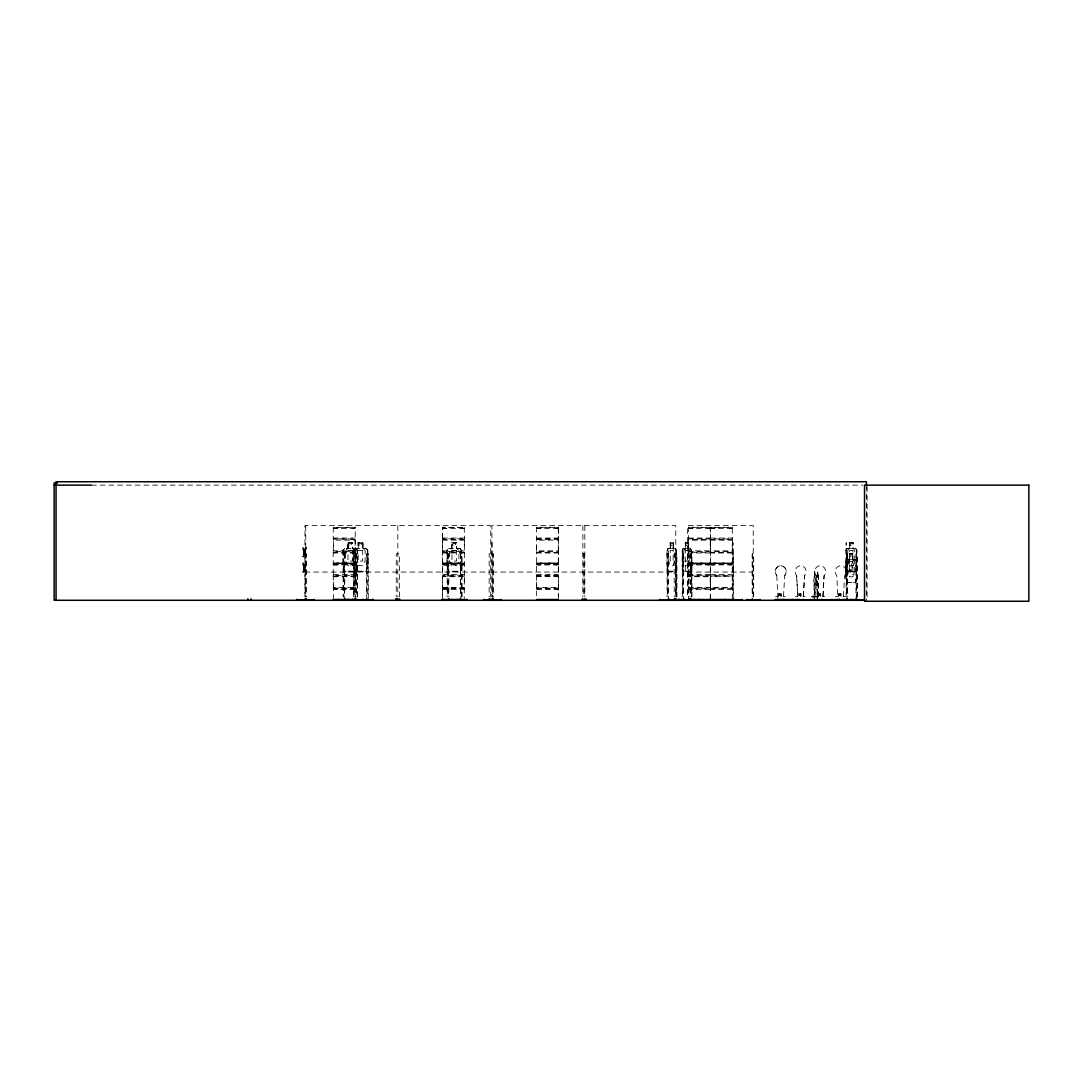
<?xml version="1.0" encoding="UTF-8"?>
<svg xmlns="http://www.w3.org/2000/svg" width="1083" height="1083" viewBox="0 0 1083 1083"><rect width="100%" height="100%" fill="white"/><g stroke="black" fill="none" stroke-linecap="round" stroke-linejoin="round"><path stroke-width="0.75" stroke-dasharray="5 3.75" d="M333.442 582.045L333.429 587.5M333.442 545.507L333.226 551.64L355.346 551.64L355.129 582.045M355.129 545.507L355.319 527.34L333.185 527.502L355.197 527.326M442.595 599.522L442.622 527.299M442.595 550.841L442.595 540.173M464.282 582.045L464.499 575.344L442.433 575.303M464.282 545.507L464.499 538.82L442.433 538.779M536.64 582.045L536.64 599.522M536.64 545.507L536.423 551.64L558.571 551.748L558.314 599.522M732.257 599.522L732.406 588.055L688.382 588.11L688.558 582.045M688.558 545.507L688.463 551.342M710.245 582.045L710.421 552.303L710.421 588.055L710.258 576.711L688.531 576.711L688.409 576.021L732.446 575.966L732.298 574.802M710.245 545.507L710.502 538.982L710.353 551.64L710.272 540.119L688.531 540.173L688.531 550.841L710.258 550.841M710.57 582.045L710.57 587.379L732.284 587.365L732.406 576.021M710.57 545.507L710.57 550.841L732.284 550.841L732.257 574.626M732.257 582.045L732.257 576.643L710.543 576.711M732.257 545.507L732.501 539.05M813.969 596.422L812.873 596.246L813.198 596.855M813.455 596.408L813.062 596.232M813.441 596.855L812.927 596.178L813.049 596.963M813.793 596.855L814.118 596.327M823.026 596.449L824.082 575.669A5.808 5.483 -90 0 0 824.082 567.451A5.808 5.483 -90 0 0 816.325 567.451A5.808 5.483 -90 0 0 816.325 575.669L817.381 596.449C816.149 597.288 816.081 596.043 816.785 596.638M814.172 598.52L814.01 583.602A3.872 0.758 -90 0 1 814.172 577.51L814.551 571.391L814.93 577.51A3.872 0.758 -90 0 1 815.079 583.602L814.944 596.868L817.665 596.638L814.93 596.584M815.188 596.868L815.323 583.602A3.872 0.758 -90 0 0 815.161 577.51L814.551 571.391L814.402 577.51A3.872 0.758 -90 0 0 814.254 583.602L814.402 598.52M818.166 596.868L818.301 583.602A3.872 0.758 -90 0 0 818.152 577.51L817.679 571.458L817.394 577.51A3.872 0.758 -90 0 0 817.232 583.602L817.394 598.52M818.41 596.868L818.545 583.602A3.872 0.758 -90 0 0 818.382 577.51L817.773 571.391L817.624 577.51A3.872 0.758 -90 0 0 817.475 583.602L817.624 598.52M812.521 596.787L812.873 596.178L812.561 596.977M812.805 596.516L812.954 596.95M816.122 596.232L816.271 596.963M816.162 596.408L816.176 596.95M817.611 596.462L817.435 597.031M814.226 596.395L814.213 597.031M817.218 596.923L817.448 596.395M333.28 527.367L333.226 538.82L355.373 538.928M333.198 551.694L333.226 575.344L355.292 575.303M355.129 552.993L333.442 552.993M355.129 599.522L355.373 588.502M442.581 538.089L442.554 527.272L464.539 527.502L442.527 527.692M442.595 587.433L442.581 576.711L464.309 576.711L464.282 599.522M464.472 575.29L464.499 551.64L442.433 551.585M536.559 527.326L558.503 527.34L536.545 527.272L536.369 539.104L536.613 550.841L558.341 550.841L558.341 540.119L536.613 540.173M558.49 575.303L536.396 575.398L536.437 551.64M536.626 574.626L558.341 574.626M688.585 527.299L732.514 527.502L688.477 527.272L688.558 540.119M688.558 587.433L710.245 587.433M710.489 538.928L710.529 527.313M710.245 552.993L688.531 552.993L688.409 552.303L732.406 552.303M710.57 538.089L732.284 538.034L732.257 527.272M710.245 599.522L710.394 588.055L710.57 599.522M732.257 552.993L710.57 552.993M333.212 538.941L355.292 539.429M710.38 551.585L710.489 551.748M783.51 596.449L784.674 575.669A5.808 5.483 -90 0 0 784.674 567.451A5.808 5.483 -90 0 0 776.917 567.451A5.808 5.483 -90 0 0 776.917 575.669L776.795 575.669A5.808 5.483 -90 0 1 776.795 567.451A5.808 5.483 -90 0 1 784.552 567.451A5.808 5.483 -90 0 1 784.552 575.669L784.674 575.669M803.329 596.449L804.493 575.669A5.808 5.483 -90 0 0 804.493 567.451A5.808 5.483 -90 0 0 796.736 567.451A5.808 5.483 -90 0 0 796.736 575.669L797.751 598.046M803.437 596.449L804.493 575.669M822.918 596.449L824.082 575.669M843.413 596.449L844.591 575.669A5.808 5.483 -90 0 0 844.591 567.451A5.808 5.483 -90 0 0 836.821 567.451A5.808 5.483 -90 0 0 836.821 575.669L837.849 598.046M811.709 596.584L814.078 596.625M815.702 596.977L815.743 596.584M814.213 596.665L811.722 596.76M781.141 595.014C776.646 594.269 782.765 594.689 779.313 595.433M780.044 595.325C779.801 594.838 781.181 594.337 780.694 595.515M779.07 595.176L780.031 595.515L780.64 594.689L779.828 595.515L779.273 594.824L780.437 594.472M818.721 595.433C819.831 594.174 819.046 595.745 820.021 594.229M818.586 595.325C822.945 595.46 817.638 594.784 820.169 594.553L818.883 595.217L820.197 594.445M840.3 594.215C841.518 595.609 837.47 594.486 840.76 595.433M840.584 594.459C838.174 595.42 842.114 595.23 840.07 594.229L839.176 595.176M839.921 594.919L839 595.176L841.098 594.824L839.095 594.662M839.23 595.433C842.263 594.987 838.188 593.877 840.11 595.433M813.414 596.232L813.049 596.855M779.273 595.176L780.139 594.54M780.559 594.648L779.408 595.176L779.936 594.472M799.092 595.176L800.716 594.824L799.132 595.433M800.675 594.201L799.2 594.865L800.675 595.433M800.405 595.433L800.08 594.215L798.997 594.96L800.459 594.946L799.295 594.134L798.916 595.176M798.997 595.325L801.014 594.824L799.132 594.201M818.613 595.325L818.68 594.472M819.56 594.553L818.789 595.325M820.021 595.271C816.365 595.217 822.214 593.024 819.872 595.433M818.586 594.987L819.831 594.459M839.88 594.824L840.246 595.339M839.853 595.176L840.435 594.824M333.469 563.729L355.102 563.729M333.402 564.27L355.102 563.823M442.338 563.512L464.539 563.512L442.406 563.688M558.571 563.58L536.383 563.58L558.544 563.404M710.475 563.566L732.298 564.216L732.514 563.512L710.529 563.282L710.529 564.27M558.314 527.272L558.314 550.841M690.277 571.188L691.306 565.664M690.345 571.377L691.468 565.664M675.305 571.377L676.266 565.664L676.266 550.421L675.223 548.512M855.326 582.505L856.463 576.792L855.475 582.505L846.879 582.505L845.647 576.819L845.647 561.468L846.92 559.451L849.383 559.451M855.597 571.377L856.599 565.664M856.937 596.963L856.87 550.367L855.746 571.377L847.041 571.377L846.189 565.692M333.198 575.398L333.415 587.365L355.143 587.365L355.386 588.326M464.539 588.624L442.433 588.773M536.396 575.398L536.613 587.365L558.341 587.433L558.341 576.711L536.599 576.576M688.409 551.464L688.395 552.316M710.258 574.559L688.531 574.559L688.368 575.966M366.23 571.377L367.679 565.664L367.841 550.367L366.189 548.323M461.724 596.963L461.642 550.367L461.534 565.692L459.909 571.188L448.7 571.188L447.171 565.664M779.625 594.459L780.315 595.406L781.019 594.824L779.57 594.513L780.329 595.339L779.746 594.459M799.714 594.229L799.836 594.919M800.432 595.271L799.389 594.513L799.2 595.325M800.716 595.203L799.281 594.824L800.648 595.149M839.569 594.878L840.178 594.229L839.23 594.201M355.576 571.188L357.16 565.664M355.684 571.377L357.417 565.692L357.322 550.34L355.644 548.323M305.947 547.592L304.864 551.206L304.025 551.206L305.108 547.592L306.638 547.592L305.244 552.181L306.692 556.784L305.189 556.784L304.066 553.102L304.905 553.102L306.029 556.784M302.956 556.784L304.066 553.102M304.905 553.102L303.795 556.784L302.265 556.784L303.687 552.127L302.265 547.592L303.768 547.592L304.864 551.206M305.947 562.862L304.864 566.477L304.025 566.477L305.108 562.862L306.638 562.862L305.244 567.451L306.692 572.054M302.956 572.054L304.066 568.372L304.905 568.372L306.029 572.054M304.905 568.372L303.795 572.054L302.265 572.054L303.687 567.397L302.265 562.862L303.768 562.862L304.864 566.477M305.799 547.592L304.404 552.181L305.839 556.784M304.404 567.451L305.799 562.862M303.105 556.784L304.526 552.127L303.105 547.592M303.105 572.054L304.526 567.397M799.349 594.54L800.093 594.229L800.188 595.271M839.163 594.743L840.53 594.229M799.917 595.42L800.892 594.851M819.885 594.797L819.56 594.54M840.178 595.095L840.76 594.201M536.396 538.874L558.435 538.657M688.328 538.874L732.501 538.928M732.487 588.678L688.368 588.786L688.558 589.518L710.258 589.518M779.476 595.515L779.719 594.824M818.978 594.513L819.736 595.406M839.948 594.31L840.598 594.865M798.97 594.946L800.012 594.201L799.85 595.19M442.46 588.055L464.472 588.11M558.435 552.371L536.423 552.208M558.435 576.075L536.491 576.021M710.475 564.148L688.301 563.458L732.257 563.796M355.346 552.208L333.266 552.249M464.472 539.442L442.473 539.551M464.431 552.303L442.378 552.208M464.431 576.021L442.473 576.075M536.437 588.11L558.49 588.11M732.406 539.496L688.409 539.496M352.368 528.382L354.276 528.382M352.368 564.906L354.276 564.906M461.534 528.382L463.429 528.382M461.534 564.906L463.429 564.906M555.565 528.382L557.474 528.382M555.565 564.906L557.474 564.906M707.483 528.382L709.392 528.382M707.483 564.906L709.392 564.906M729.495 528.382L731.404 528.382M729.495 564.906L731.404 564.906M682.249 550.448L683.292 548.323M682.398 550.448L683.332 548.512M667.114 550.448L668.157 548.323M667.277 550.448L668.211 548.512M354.791 561.089L352.422 565.664L347.995 565.664L345.612 561.089L345.612 550.421L347.995 548.512L347.941 542.61L352.679 542.61L352.571 548.323L358.08 548.323M334.457 528.382L337.828 528.382M334.457 564.906L337.828 564.906M443.61 528.382L446.981 528.382M443.61 564.906L446.981 564.906M537.655 528.382L541.026 528.382M537.655 564.906L541.026 564.906M689.573 528.382L692.944 528.382M711.585 528.382L714.956 528.382M689.573 564.906L692.944 564.906M711.585 564.906L714.956 564.906M847.068 559.451L845.647 561.468M845.918 550.421L847.231 548.323M846.067 550.421L847.272 548.512M839.393 594.729L840.665 594.553M799.944 595.325L800.215 594.946M819.046 594.662L819.344 594.648M819.845 594.662L818.667 594.743M344.665 571.377L343.094 565.692L343.094 550.367L344.597 548.323L347.941 548.323L347.833 542.61M343.243 550.448L344.705 548.323M710.258 563.688L688.301 564.026L710.245 563.796M685.336 548.512L683.793 550.421L683.793 561.089L685.336 565.664L688.219 565.664L689.763 561.089L689.763 550.421L688.219 548.512M354.926 548.323L353.112 550.34L353.207 565.692L354.886 571.377M354.994 548.512L353.369 550.421L353.369 596.963M461.534 565.692L460.031 571.377L448.579 571.377L447.062 565.664L446.9 550.34L448.728 548.323M464.255 527.299L464.472 538.765M442.622 563.823L464.404 564.202M710.218 527.299L710.38 538.644M849.505 559.64L847.718 561.549L847.718 572.217L849.505 576.792L852.862 576.792L854.663 572.217L854.663 561.549L852.862 559.64M442.595 563.702L464.309 563.729M536.64 563.702L558.408 564.257M355.102 528.396L333.469 528.396M355.102 564.879L333.483 564.906M558.3 528.396L536.654 528.396M536.64 562.998L558.314 562.998L536.681 562.998M558.3 564.92L536.681 564.906M710.218 528.396L688.585 528.396M732.23 528.396L710.597 528.396M710.218 564.92L688.598 564.906M732.23 564.92L710.61 564.906M464.241 564.906L442.649 564.906M780.017 594.553L779.476 594.134M818.586 594.323L819.736 594.323M710.434 563.864L732.392 563.823M800.567 594.553L799.281 594.513L800.73 594.459M840.381 595.433L840.936 594.824L839.244 595.433M779.313 594.201C781.574 593.971 777.716 594.242 779.381 595.325M800.012 595.433L799.295 595.515M818.721 594.201L819.601 594.201M91.365 485.143L862.84 485.143M464.282 528.382L442.622 528.396M333.415 538.034L355.143 538.034M442.581 538.034L464.309 538.034M536.613 538.034L558.341 538.034L558.476 527.367M688.531 538.034L710.258 538.034M536.491 539.496L558.49 539.429M355.143 550.841L333.415 550.841L333.442 540.119L355.143 540.173L355.319 551.585M442.581 540.173L464.309 540.173L464.485 551.64M710.543 540.173L732.284 540.173L732.27 551.03M451.787 542.61L456.755 542.61L456.593 548.512L458.935 550.421L458.935 561.089L456.498 565.664L451.949 565.664L449.513 561.089L449.513 550.421L451.949 548.512L451.882 542.61L451.787 548.323L448.633 548.323M491.993 542.61L492.224 596.963M688.477 542.61L685.228 542.61L685.336 571.377M849.438 542.61L853.228 542.61L853.106 548.512L854.785 550.421L854.785 561.089L852.957 565.664L849.559 565.664L847.732 561.089L847.732 550.421L849.559 548.512L849.586 542.61M347.995 542.8L352.516 542.8L352.516 548.512L354.791 550.421L354.71 596.963M358.148 542.8L362.805 542.8M451.949 542.8L456.593 542.8L456.498 548.512M670.228 542.8L673.301 542.8M685.336 542.8L688.382 542.8M849.559 542.8L853.106 542.8L852.957 548.512M362.859 548.323L366.284 548.323M456.66 548.323L460.085 548.323M668.008 548.323L670.296 548.323M673.247 548.323L675.426 548.323L676.428 550.421M683.129 548.323L685.39 548.323M688.219 548.323L690.48 548.323M849.586 548.323L847.082 548.323L846.189 550.367M853.079 548.323L855.705 548.323L856.87 550.367M668.049 548.512L675.386 548.512M683.17 548.512L690.44 548.512M847.136 548.512L855.651 548.512M343.094 550.367L343.108 596.963M676.374 550.34L676.428 596.963M685.336 550.421L688.219 550.421M442.581 550.841L464.309 550.909M688.382 551.585L732.474 551.694M303.687 552.127L305.244 552.181M464.309 552.993L442.581 552.993L442.581 574.559L464.309 574.559M536.64 552.993L558.341 552.993L558.341 574.559M852.984 553.738L849.248 553.738L849.356 559.64M304.932 553.833L306.516 553.833L306.516 596.936M343.108 553.833L344.746 553.833L344.746 600.28M353.369 553.833L355.034 553.833L355.034 596.963M447.171 553.833L448.822 553.833L448.822 596.963M490.721 553.833L489.15 553.833L489.15 596.936M491.926 553.833L493.51 553.833L493.51 596.936M582.884 553.833L584.82 553.833M667.114 553.833L668.482 553.833L668.482 600.28M682.29 553.833L683.644 553.833L683.644 600.28M687.556 553.833L689.099 553.833L689.099 596.936M733.137 553.833L733.732 600.28M846.067 553.833L847.529 553.833L847.529 596.963M849.356 553.927L852.862 553.927M852.835 559.451L855.435 559.451L856.436 561.495M846.96 559.64L855.38 559.64M685.336 561.089L688.219 561.089M464.282 562.998L442.595 562.998L464.241 562.998M558.354 564.216L536.478 564.175M367.746 565.692L366.338 571.377L344.556 571.377M447.008 565.692L448.579 571.377M676.537 565.692L675.467 571.377L667.967 571.377L667.006 565.692L667.006 550.367L667.114 596.963M303.687 567.397L305.244 567.451M668.049 571.188L675.386 571.188M683.17 571.188L690.44 571.188M847.136 571.188L855.651 571.188M733.137 571.377L732.947 542.61L733.137 596.963M304.932 572.054L490.721 572.054M491.926 572.054L675.765 572.054M687.556 572.054L753.24 572.054M333.415 574.559L355.143 574.559M710.543 574.559L732.284 574.559M688.382 575.303L732.446 575.357M796.614 575.669L797.792 596.449M816.325 575.669L817.34 598.046M333.266 575.966L355.292 575.966M333.415 576.711L355.143 576.711L355.129 587.433M845.647 576.819L847.028 582.505M846.96 582.316L855.38 582.316M442.581 587.365L464.309 587.365M333.266 588.11L355.292 588.11M355.292 588.773L333.266 588.841M536.437 588.719L558.49 588.773M333.442 599.522L333.442 589.518L355.143 589.518M442.581 589.463L464.309 589.518M536.613 589.518L558.341 589.518L558.341 596.868M732.284 589.518L710.543 589.463M820.494 593.822L817.841 593.822L817.976 596.367M840.99 593.822L838.337 593.822L838.337 596.367M780.748 594.553L779.462 594.513L780.911 594.459M775.563 596.489L777.77 596.489M783.158 596.489L785.365 596.489M795.382 596.489L797.589 596.489M802.977 596.489L805.183 596.489M822.566 596.489L824.772 596.489M835.48 596.489L837.673 596.489M843.075 596.489L845.268 596.489M840.218 594.323L839.081 594.323L839.284 595.325M799.971 594.229L799.254 595.041M355.576 548.512L357.268 550.421L357.268 596.963M459.991 548.323L461.642 550.367M461.372 550.448L459.909 548.512L448.7 548.512L447.171 550.421L447.171 596.963M367.584 550.448L366.122 548.512L344.665 548.512L343.352 550.448L343.446 596.963M855.556 548.323L856.748 550.448M855.286 559.451L856.463 561.563M690.318 548.323L691.468 550.421M690.277 548.512L691.306 550.421M558.557 551.694L558.341 550.841M333.266 539.429L333.442 540.119M732.257 538.034L732.406 538.711M303.105 562.862L305.839 572.054M800.147 594.459L800.161 594.499M304.066 568.372L305.189 572.054M302.915 547.592L304.025 551.206M302.915 562.862L304.025 566.477M353.369 565.664L354.994 571.188M333.171 588.502L333.442 589.518M343.352 565.664L344.773 571.188L366.216 571.188L367.584 565.664L367.679 550.448M845.918 565.664L847.19 571.377M668.211 571.188L667.006 565.692L668.13 571.377M682.398 565.664L683.251 571.377M682.249 565.664L683.089 571.377L690.507 571.377L691.563 565.692L691.563 550.34L691.441 596.963M688.544 552.804L688.558 599.522M776.795 575.669L777.932 598.046M867.104 486.809L867.104 600.28M866.441 485.143L866.441 600.28M857.398 596.963L857.398 553.833L855.936 553.833L855.936 596.963M856.599 550.448L856.396 600.28M856.315 561.563L856.315 576.792M852.714 553.927L852.714 559.64M849.708 542.8L849.708 548.512M847.068 553.833L847.068 596.963M846.798 553.833L846.798 600.28M846.527 553.833L846.527 596.963M846.189 596.963L846.189 542.61L845.796 576.819M840.855 593.822L840.99 596.367M838.472 593.822L838.472 596.367M820.359 593.822L820.494 596.367M800.892 596.367L800.892 593.822L798.252 593.822L798.388 596.367M800.757 593.822L800.757 596.367M781.087 596.367L781.087 593.822L778.433 593.822L778.433 596.367M780.938 593.822L780.938 596.367M778.569 593.822L778.569 596.367M753.673 596.936L753.673 553.833L752.144 553.833L752.144 596.936M753.24 596.936L753.24 525.621L687.556 525.621L687.556 596.936M752.577 553.833L752.577 596.936M691.956 596.963L691.956 553.833L690.602 553.833L690.602 596.963M691.103 553.833L691.103 596.963M688.314 542.61L688.382 548.512M688.219 542.8L688.219 571.377M687.989 553.833L687.989 596.936M685.39 542.61L685.498 548.512M683.129 553.833L683.129 596.963M682.791 553.833L682.791 596.963M682.29 596.963L682.304 550.367L682.141 565.692M676.929 596.963L676.929 553.833L674.195 553.833L674.208 596.936M676.076 553.833L676.076 596.963M675.778 596.936L675.765 525.621L491.926 525.621L491.926 596.936M675.562 553.833L675.562 596.963M673.409 548.323L673.409 542.61L670.133 542.61L670.228 548.512L668.671 550.421L668.671 561.089L670.228 565.664L673.152 565.664L674.709 561.089L674.709 550.421L673.152 548.512L673.152 542.8M673.247 542.61L673.301 548.512M670.296 542.61L670.391 548.512M667.967 553.833L667.967 596.963M667.615 553.833L667.615 596.963M584.82 525.621L584.82 596.936M584.454 553.833L584.454 596.936M583.25 553.833L583.25 596.936M582.884 525.621L582.884 596.936M492.819 553.833L492.738 600.28M490.721 596.936L490.721 525.621L304.932 525.621L304.946 596.936M462.035 596.963L462.035 553.833L460.383 553.833L460.383 596.963M460.695 553.833L460.695 600.28M448.511 553.833L448.511 596.963M447.482 553.833L447.482 596.963M442.581 589.518L442.581 596.868M399.41 596.936L399.397 553.833L396.256 553.833L396.256 596.936M397.827 525.621L397.827 596.936M368.247 598.628L368.247 553.833L366.582 553.833L366.582 596.963M367.922 553.833L367.922 596.963M366.907 553.833L366.907 600.28M362.967 548.323L362.967 542.61L357.986 542.61L358.148 548.512L355.711 550.421L355.711 561.089L358.148 565.664L362.697 565.664L365.147 561.089L365.147 550.421L362.697 548.512L362.697 542.8M362.859 542.61L362.805 548.512M358.243 542.8L358.243 548.512M357.607 596.963L357.607 553.833L355.955 553.833L355.955 596.963M356.293 553.833L356.293 596.963M353.681 553.833L353.681 596.963M348.09 542.8L348.09 548.512M344.421 553.833L344.421 596.963M305.731 525.621L305.731 596.936M305.122 553.833L305.122 596.936M847.975 561.536L850.25 568.101C845.39 575.411 849.343 578.552 850.967 569.32C852.511 578.552 856.653 575.411 851.739 568.061C856.355 561.184 852.619 557.921 851.035 566.775L849.14 561.576L847.975 561.536M333.442 563.702L355.265 563.729L333.442 563.702M333.469 562.984L355.129 562.998L333.483 562.998M688.585 562.984L710.245 562.998L688.598 562.998M710.597 562.984L732.257 562.998L710.61 562.998M351.623 543.761L348.78 543.761L348.78 545.656L351.623 545.656L351.623 543.761M361.884 543.761L358.96 543.761L358.96 545.656L361.884 545.656L361.884 543.761M455.686 543.761L452.762 543.761L452.762 545.656L455.686 545.656L455.686 543.761M672.624 543.761L670.756 543.761L670.756 545.656L672.624 545.656L672.624 543.761M687.705 543.761L685.85 543.761L685.85 545.656L687.705 545.656L687.705 543.761M852.348 543.761L850.169 543.761L850.169 545.656L852.348 545.656L852.348 543.761M352.422 550.421L347.995 550.421L347.995 561.089L352.422 561.089L352.422 550.421M362.697 550.421L358.148 550.421L358.148 561.089L362.697 561.089L362.697 550.421M456.498 550.421L451.949 550.421L451.949 561.089L456.498 561.089L456.498 550.421M673.152 550.421L670.228 550.421L670.228 561.089L673.152 561.089L673.152 550.421M852.957 550.421L849.559 550.421L849.559 561.089L852.957 561.089L852.957 550.421M852.267 554.889L850.114 554.889L850.114 556.784L852.267 556.784L852.267 554.889M852.862 561.549L849.505 561.549L849.505 572.217L852.862 572.217L852.862 561.549"/><path stroke-width="1.5" d="M314.138 600.036L296.728 600.239M296.715 600.158L296.728 599.319M813.022 600.185L812.358 599.508L811.722 600.212L847.244 600.226M815.106 600.253L814.971 599.508L814.321 600.212L815.052 599.86M816.65 599.86L816.392 600.226M842.75 600.185L842.1 599.508C841.112 600.348 844.672 600.456 843.698 599.508L843.129 600.226M843.928 599.359L843.847 600.253M847.15 599.765L847.177 599.075M674.574 600.239L674.56 599.319L674.614 600.158M675.007 600.131L675.102 599.319M689.709 600.131L689.79 599.319M659.439 600.28L710.258 600.212M674.073 600.158L674.019 599.075M838.851 600.28L839.393 599.4M348.076 600.158L347.981 599.319M441.81 600.28L467.382 600.185M396.757 600.185L397.583 600.036L397.258 598.831M582.492 600.131L581.679 600.239M775.117 600.239L775.55 599.508L859.74 600.185L775.482 599.86L776.091 600.266L775.55 599.508M811.925 600.239L812.819 600.239M815.973 600.253L816.568 599.508L818.058 600.185L817.394 599.508L816.758 600.212M830.444 599.86L829.754 600.253L830.35 599.508L830.891 600.266M836.347 600.212L837.064 599.508M835.034 600.239L835.467 599.508L837.606 600.266L837.782 599.319M836.983 599.508L839.244 600.185M859.09 599.508L858.453 600.212L859.171 599.86M689.316 600.158L689.221 599.075M348.631 600.158L348.74 599.4L348.834 600.28M442.433 600.158L442.527 599.4M451.503 600.158L451.611 599.4L451.706 600.28M790.874 599.86L791.605 600.185L790.942 599.508L790.509 600.239M801.569 600.239L802.016 599.508L802.665 600.185L801.934 599.86M823.121 599.86L823.852 600.185L823.202 599.508L822.769 600.239M850.778 599.86L851.509 600.185L850.859 599.508L850.263 600.253L850.575 599.319M57.534 482.964L54.15 482.964L54.15 600.28L864.748 600.28M54.15 485.143L91.297 485.143M333.442 599.522L355.129 599.522M442.595 599.522L464.282 599.522M536.64 599.522L558.314 599.522M688.558 599.522L710.245 599.522M710.57 599.522L732.257 599.522M333.402 599.833L355.17 599.806M442.554 599.806L464.323 599.833M536.586 599.806L558.354 599.833M688.517 599.806L710.286 599.833M710.529 599.833L732.298 599.833M333.415 600.212L363.225 600.185M399.004 600.185L398.314 600.158M536.613 600.212L558.341 600.212M710.543 600.212L742.139 600.158L742.139 599.319M747.392 600.28L747.392 599.319L747.473 600.036L760.469 600.239M774.914 600.212L864.6 600.185M676.252 600.158L676.13 599.4M585.294 600.158L586.025 600.239L585.889 598.831M491.817 600.239L491.804 599.319L491.926 600.239M852.903 600.239L852.456 599.508C850.669 600.808 853.756 599.833 852.89 599.319M837.985 600.253L839.041 600.239M373.54 600.158L363.915 600.158M372.985 600.158L372.877 599.4M362.643 600.158L362.548 599.4L362.439 600.28M352.923 600.158L352.828 599.4M759.955 600.158L759.873 599.4L759.779 600.28M864.153 600.158L864.072 599.4L863.99 600.28M684.605 600.239L684.442 599.319L684.524 600.131M684.158 600.131L684.077 599.319M699.225 600.131L699.144 599.319M398.192 600.036L398.192 599.4M846.838 600.226L846.798 599.075M866.441 485.143L866.441 481.745L56.059 481.745L56.059 600.28M856.287 599.075L856.287 600.28M855.814 599.075L855.814 600.28M855.204 599.319L855.204 600.28M847.651 599.075L847.651 600.28M846.189 599.075L846.189 600.28M839.474 599.319L839.474 600.28M752.441 599.075L752.441 600.28M752.008 599.075L752.008 600.28M733.732 599.075L733.732 600.28M733.137 599.075L733.137 600.28M724.73 599.319L724.73 600.28M693.851 599.319L693.851 600.28M691.008 599.075L691.008 600.28M690.494 599.075L690.494 600.28M688.788 599.075L688.788 600.28M683.739 599.075L683.739 600.28M683.224 599.075L683.224 600.28M681.451 599.319L681.451 600.28M678.784 598.831L678.784 600.28M675.982 599.075L675.982 600.28M675.467 599.075L675.467 600.28M675.399 598.831L675.399 600.28M669.484 599.319L669.484 600.28M668.577 599.075L668.577 600.28M668.076 599.075L668.076 600.28M659.967 599.319L659.967 600.28M584.644 599.075L584.63 600.28M583.06 599.075L583.074 600.28M582.762 599.319L582.762 600.28M582.505 598.831L582.64 600.28M501.131 599.319L501.253 600.28L483.708 600.239L483.83 599.319M493.686 599.075L493.686 600.28M493.009 598.831L493.009 600.28M492.738 599.075L492.819 600.28M492.129 599.075L492.224 600.28M489.624 598.831L489.624 600.28M488.974 599.075L488.961 600.28M466.57 599.319L466.57 600.28M460.546 599.075L460.546 600.28M460.221 599.075L460.221 600.28M457.5 599.319L457.5 600.28M448.985 599.075L448.985 600.28M448.66 599.075L448.66 600.28M442.636 599.319L442.636 600.28M399.532 598.831L399.586 600.28M398.07 599.319L397.962 600.28M396.148 598.831L396.148 600.28L396.08 599.075M372.782 599.319L372.782 600.28M366.744 599.075L366.744 600.28M366.433 599.075L366.433 600.28M363.698 599.319L363.698 600.28M357.918 599.319L357.918 600.28M356.145 599.075L356.145 600.28M355.806 599.075L355.806 600.28M355.183 599.075L355.183 600.28M354.872 599.075L354.872 600.28M352.733 599.319L352.733 600.28M344.908 599.075L344.908 600.28M344.57 599.075L344.57 600.28M338.275 599.319L338.275 600.28M314.138 599.319L314.124 600.28M306.692 599.075L306.692 600.28M305.826 598.831L305.744 600.28M305.122 599.075L305.135 600.28M251.161 598.831L251.161 600.28M247.777 598.831L247.777 600.28M490.856 600.185L490.843 599.319L490.91 600.158M777.161 599.508C775.09 600.442 779.232 600.388 777.161 599.508M782.197 599.508C780.126 600.442 784.268 600.388 782.197 599.508M783.794 599.508C781.736 600.442 785.865 600.388 783.794 599.508M792.539 599.508C790.482 600.442 794.624 600.388 792.539 599.508M795.369 599.508C793.311 600.442 797.454 600.388 795.369 599.508M796.98 599.508C794.908 600.442 799.051 600.388 796.98 599.508M797.575 599.508C795.518 600.442 799.66 600.388 797.575 599.508M799.186 599.508C797.115 600.442 801.258 600.388 799.186 599.508M803.613 599.508C801.542 600.442 805.684 600.388 803.613 599.508M810.761 599.508C808.703 600.442 812.846 600.388 810.761 599.508M818.992 599.508C816.934 600.442 821.076 600.388 818.992 599.508M821.604 599.508C819.533 600.442 823.676 600.388 821.604 599.508M831.961 599.508C829.889 600.442 834.032 600.388 831.961 599.508M857.492 599.508C855.435 600.442 859.564 600.388 857.492 599.508M1028.85 485.143L864.532 485.143L864.532 601.255L1028.85 601.255L1028.85 485.143M585.05 600.28L585.05 599.319L584.942 600.28M397.705 600.28L397.705 599.319L397.596 600.28M304.81 600.28L304.81 599.319L304.702 600.28"/></g></svg>
